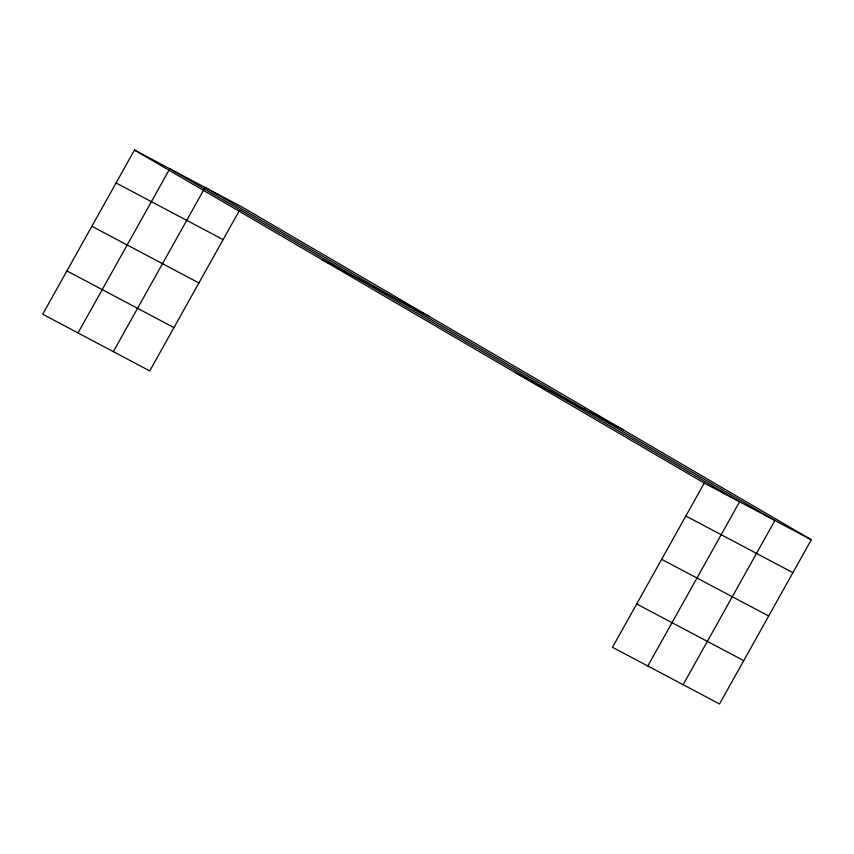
<?xml version="1.0" encoding="UTF-8"?>
<svg xmlns="http://www.w3.org/2000/svg" width="854" height="854" viewBox="0 0 854 854"><rect width="100%" height="100%" fill="white"/><g stroke="black" fill="none" stroke-linecap="round" stroke-linejoin="round"><path stroke-width="1.28" d="M811.3 539.76L704.262 483.086L612.489 647.289L719.527 703.963L811.3 539.76L241.511 206.711L134.473 150.037L42.7 314.24L149.738 370.914L239.611 210.116M78.024 332.943L169.167 169.871M113.347 351.645L205.12 187.442L774.909 520.492L683.136 684.694M647.812 665.992L739.585 501.789L169.797 168.74M322.502 259.936L429.541 316.61M516.232 373.177L623.271 429.85M116.08 182.948L223.118 239.622M685.869 515.997L792.907 572.671M91.858 226.278L198.907 282.952M661.647 559.327L768.685 616.001M66.911 270.91L173.949 327.584M636.7 603.97L743.738 660.644M134.473 150.037L704.262 483.086"/></g></svg>
